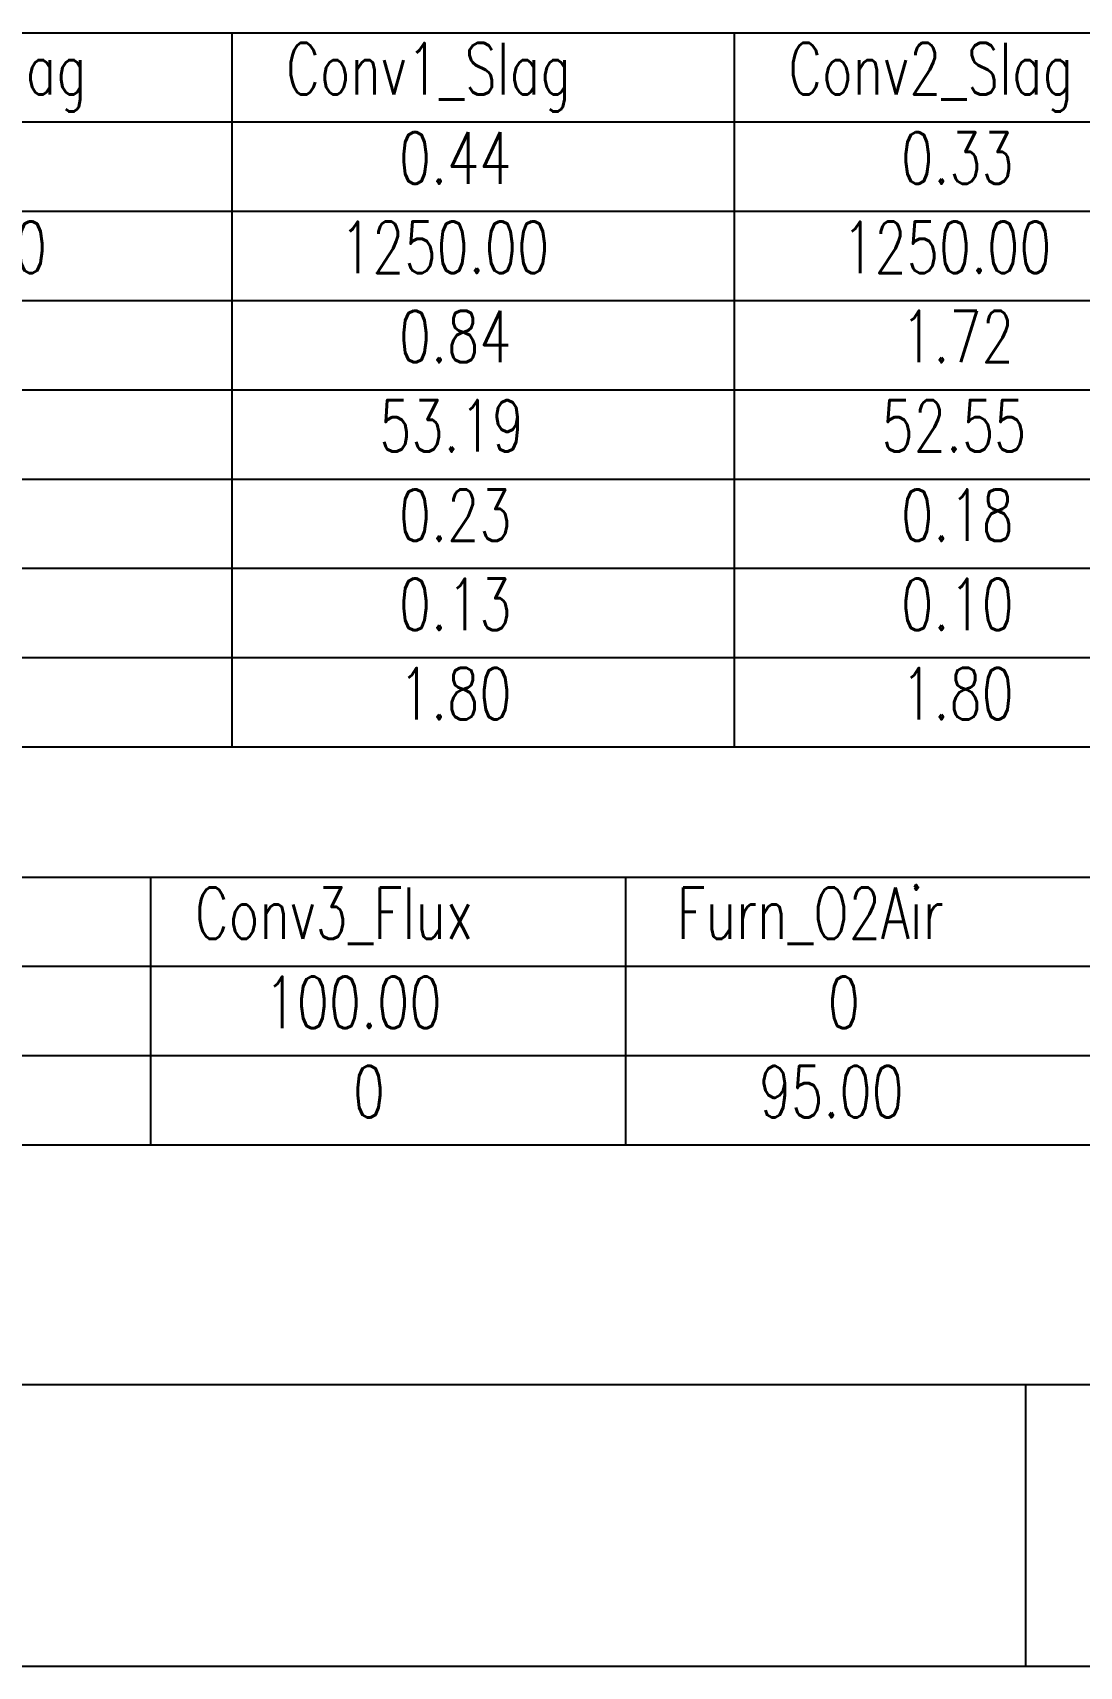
# Model space of a CAD drawing. Extents: x 0 to 421, y 0 to 297.
# Drawn here: x 125.6 to 186.6, y -0.2 to 95 of the extents above; entities that cross this region are included whole.
import ezdxf

# ---------------------------------------------------------------- set-up
doc = ezdxf.new("R2010")
doc.units = 0
doc.layers.get('0').update_dxf_attribs({"color": 15, "linetype": 'CONTINUOUS'})
doc.layers.add('SCD_ANN', color=14, linetype='CONTINUOUS')
doc.layers.add('SCD_DRAW', color=11, linetype='CONTINUOUS')
doc.styles.get("Standard").update_dxf_attribs({"font": 'STANDARD'})

# ---------------------------------------------------------------- blocks, each defined once
blk = doc.blocks.new('FM_A3_Rectangle_Logo')
at = {"linetype": 'CONTINUOUS'}
for p, q in [((-0.226262, 15.804123), (420.273738, 15.804123)), ((183.023738, 15.804123), (183.023738, -0.603703)), ((-0.226262, -0.603703), (420.273738, -0.603703))]:
    blk.add_line(p, q, dxfattribs=at)
blk = doc.blocks.new('ANNBLK_130')
at = {"layer": 'SCD_ANN', "linetype": 'CONTINUOUS'}
for p, q in [((0, 0), (264.457143, 0)), ((126.171429, 0), (126.171429, -15.6)), ((153.828571, 0), (153.828571, -15.6)), ((0, -5.2), (264.457143, -5.2)), ((0, -10.4), (264.457143, -10.4)), ((0, -15.6), (264.457143, -15.6))]:
    blk.add_line(p, q, dxfattribs=at)
blk = doc.blocks.new('ANNBLK_132')
at = {"layer": 'SCD_ANN', "linetype": 'CONTINUOUS'}
for p, q in [((0, 0), (158.628571, 0)), ((70.857143, 0), (70.857143, -41.6)), ((100.114286, 0), (100.114286, -41.6)), ((0, -5.2), (158.628571, -5.2)), ((0, -10.4), (158.628571, -10.4)), ((0, -15.6), (158.628571, -15.6)), ((0, -20.8), (158.628571, -20.8)), ((0, -26), (158.628571, -26)), ((0, -31.2), (158.628571, -31.2)), ((0, -36.4), (158.628571, -36.4)), ((0, -41.6), (158.628571, -41.6))]:
    blk.add_line(p, q, dxfattribs=at)

msp = doc.modelspace()

# ---------------------------------------------------------------- block references
at = {"layer": 'SCD_ANN'}
ref = msp.add_blockref('ANNBLK_132', (66.35, 95), dxfattribs=at)
ref.add_attrib('ANNOT8', ' Furnace_Slag ', (107.95, 91.4), dxfattribs={"height": 3, "width": 0.8})
ref.add_attrib('ANNOT10', ' 1250.00 ', (112.75, 81), dxfattribs={"height": 3, "width": 0.8})
ref.add_attrib('ANNOT16', ' Conv1_Slag ', (138.864286, 91.4), dxfattribs={"height": 3, "width": 0.8})
ref.add_attrib('ANNOT17', ' 0.44 ', (145.435714, 86.2), dxfattribs={"height": 3, "width": 0.8})
ref.add_attrib('ANNOT18', ' 1250.00 ', (142.007143, 81), dxfattribs={"height": 3, "width": 0.8})
ref.add_attrib('ANNOT19', ' 0.84 ', (145.435714, 75.8), dxfattribs={"height": 3, "width": 0.8})
ref.add_attrib('ANNOT20', ' 53.19 ', (144.292857, 70.6), dxfattribs={"height": 3, "width": 0.8})
ref.add_attrib('ANNOT21', ' 0.23 ', (145.435714, 65.4), dxfattribs={"height": 3, "width": 0.8})
ref.add_attrib('ANNOT22', ' 0.13 ', (145.435714, 60.2), dxfattribs={"height": 3, "width": 0.8})
ref.add_attrib('ANNOT23', ' 1.80 ', (145.435714, 55), dxfattribs={"height": 3, "width": 0.8})
ref.add_attrib('ANNOT24', ' Conv2_Slag ', (168.121429, 91.4), dxfattribs={"height": 3, "width": 0.8})
ref.add_attrib('ANNOT25', ' 0.33 ', (174.692857, 86.2), dxfattribs={"height": 3, "width": 0.8})
ref.add_attrib('ANNOT26', ' 1250.00 ', (171.264286, 81), dxfattribs={"height": 3, "width": 0.8})
ref.add_attrib('ANNOT27', ' 1.72 ', (174.692857, 75.8), dxfattribs={"height": 3, "width": 0.8})
ref.add_attrib('ANNOT28', ' 52.55 ', (173.55, 70.6), dxfattribs={"height": 3, "width": 0.8})
ref.add_attrib('ANNOT29', ' 0.18 ', (174.692857, 65.4), dxfattribs={"height": 3, "width": 0.8})
ref.add_attrib('ANNOT30', ' 0.10 ', (174.692857, 60.2), dxfattribs={"height": 3, "width": 0.8})
ref.add_attrib('ANNOT31', ' 1.80 ', (174.692857, 55), dxfattribs={"height": 3, "width": 0.8})
ref = msp.add_blockref('ANNBLK_130', (6.296929, 45.819234), dxfattribs=at)
ref.add_attrib('ANNOT12', ' Conv3_Flux ', (133.554072, 42.219234), dxfattribs={"height": 3, "width": 0.8})
ref.add_attrib('ANNOT13', ' 100.00 ', (137.611215, 37.019234), dxfattribs={"height": 3, "width": 0.8})
ref.add_attrib('ANNOT14', ' 0 ', (142.754072, 31.819234), dxfattribs={"height": 3, "width": 0.8})
ref.add_attrib('ANNOT15', ' Furn_O2Air ', (161.611215, 42.219234), dxfattribs={"height": 3, "width": 0.8})
ref.add_attrib('ANNOT16', ' 0 ', (170.411215, 37.019234), dxfattribs={"height": 3, "width": 0.8})
ref.add_attrib('ANNOT17', ' 95.00 ', (166.411215, 31.819234), dxfattribs={"height": 3, "width": 0.8})
at = {"layer": 'SCD_DRAW', "color": 10}
msp.add_blockref('FM_A3_Rectangle_Logo', (0.42, 0.45), dxfattribs=at)

doc.saveas('drawing.dxf')
